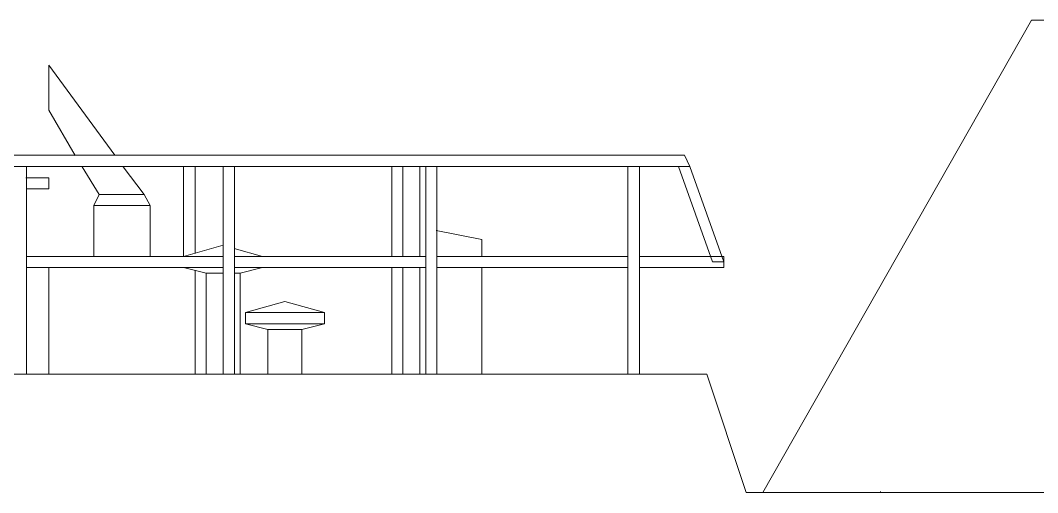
# Model space of a CAD drawing. Header units: millimetres. Extents: x -36433 to 17091, y -3786 to 28324.
# Drawn here: x -27724 to -25710, y 22096 to 23032 of the extents above; entities that cross this region are included whole.
import ezdxf

# ---------------------------------------------------------------- set-up
doc = ezdxf.new("R2010")
doc.units = ezdxf.units.MM

msp = doc.modelspace()

# ---------------------------------------------------------------- linework, layer by layer
at = {"linetype": 'Continuous', "lineweight": 5}
for p, q in [((-25721.5, 23031.7), (-26253.7, 22096.6)), ((-25407.7, 23031.7), (-25721.5, 23031.7))]:
    msp.add_line(p, q, dxfattribs=at)
at = {"color": 7, "linetype": 'Continuous', "lineweight": 0}
for p, q in [((-26253.7, 22096.6), (-25721.5, 23031.7)), ((-25721.5, 23031.7), (-25407.7, 23031.7))]:
    msp.add_line(p, q, dxfattribs=at)
at = {"color": 0, "linetype": 'Continuous', "lineweight": 5}
for p, q in [((-27667.2, 22942.7), (-27536.7, 22764.8)), ((-27667.2, 22853.8), (-27667.2, 22942.7)), ((-27614.8, 22764.2), (-27667.2, 22853.8)), ((-28191, 22764.8), (-26408.9, 22764.8)), ((-26398, 22742.4), (-26408.9, 22764.8)), ((-26398, 22742.4), (-28191, 22742.4)), ((-27711.6, 22742.4), (-27711.6, 22330.6)), ((-27600.9, 22741.7), (-27567.3, 22686.4)), ((-27519.9, 22741.7), (-27478.4, 22686.4)), ((-27400.3, 22563.8), (-27400.3, 22742.4)), ((-27377.6, 22569.8), (-27377.6, 22742.4)), ((-27322.2, 22330.6), (-27322.2, 22742.4)), ((-27299.5, 22742.4), (-27299.5, 22330.6)), ((-26988.1, 22742.4), (-26988.1, 22563.8)), ((-26966.4, 22563.8), (-26966.4, 22742.4)), ((-26932.8, 22742.4), (-26932.8, 22563.8)), ((-26920.9, 22330.6), (-26920.9, 22742.4)), ((-26899.2, 22742.4), (-26899.2, 22330.6)), ((-26520.6, 22742.4), (-26520.6, 22330.6)), ((-26497.9, 22330.6), (-26497.9, 22742.4)), ((-26353.6, 22553.3), (-26420.8, 22742.4)), ((-26330.8, 22553.3), (-26398, 22742.4)), ((-27667.2, 22720), (-27712.6, 22720)), ((-27667.2, 22720), (-27667.2, 22697.6)), ((-27711.6, 22697.6), (-27667.2, 22697.6)), ((-27578.2, 22664.7), (-27567.3, 22686.4)), ((-27567.3, 22686.4), (-27478.4, 22686.4)), ((-27478.4, 22686.4), (-27466.5, 22664.7)), ((-27578.2, 22664.7), (-27578.2, 22563.8)), ((-27466.5, 22664.7), (-27578.2, 22664.7)), ((-27466.5, 22664.7), (-27466.5, 22563.2)), ((-26900.2, 22615.2), (-26810.2, 22597.4)), ((-26810.2, 22597.4), (-26810.2, 22563.8)), ((-27322.2, 22586.2), (-27400.3, 22563.8)), ((-27244.1, 22563.8), (-27300.5, 22579.6)), ((-27322.2, 22563.8), (-27711.6, 22563.8)), ((-26920.9, 22563.8), (-27299.5, 22563.8)), ((-26899.2, 22563.8), (-26520.6, 22563.8)), ((-26497.9, 22563.8), (-26330.8, 22563.8)), ((-26330.8, 22563.8), (-26330.8, 22542.1)), ((-27711.6, 22542.1), (-27322.2, 22542.1)), ((-27667.2, 22330.6), (-27667.2, 22542.1)), ((-27400.3, 22542.1), (-27355.8, 22530.9)), ((-27377.6, 22536.2), (-27377.6, 22330.6)), ((-27299.5, 22542.1), (-26920.9, 22542.1)), ((-27288.6, 22530.9), (-27244.1, 22542.1)), ((-26988.1, 22330.6), (-26988.1, 22542.1)), ((-26966.4, 22330.6), (-26966.4, 22541.4)), ((-26932.8, 22542.1), (-26932.8, 22330.6)), ((-26520.6, 22542.1), (-26899.2, 22542.1)), ((-26810.2, 22542.1), (-26810.2, 22330.6)), ((-26330.8, 22542.1), (-26497.9, 22542.1)), ((-26353.6, 22553.3), (-26330.8, 22553.3)), ((-27355.8, 22530.9), (-27322.2, 22530.9)), ((-27355.8, 22330.6), (-27355.8, 22530.9)), ((-27299.5, 22530.9), (-27288.6, 22530.9)), ((-27288.6, 22530.9), (-27288.6, 22330.6)), ((-27277.7, 22453.1), (-27199.6, 22474.9)), ((-27199.6, 22474.9), (-27121.6, 22453.1)), ((-27277.7, 22430.7), (-27277.7, 22453.1)), ((-27121.6, 22453.1), (-27277.7, 22453.1)), ((-27121.6, 22430.7), (-27121.6, 22453.1)), ((-27277.7, 22430.7), (-27233.3, 22419.5)), ((-27121.6, 22430.7), (-27277.7, 22430.7)), ((-27233.3, 22419.5), (-27166, 22419.5)), ((-27233.3, 22330.6), (-27233.3, 22419.5)), ((-27166, 22419.5), (-27121.6, 22430.7)), ((-27166, 22419.5), (-27166, 22330.6)), ((-26364.4, 22330.6), (-28591.3, 22330.6)), ((-26286.4, 22096.6), (-26364.4, 22330.6)), ((-25095.3, 22096.6), (-26286.4, 22096.6)), ((-26021.5, 22096), (-26020.5, 22098))]:
    msp.add_line(p, q, dxfattribs=at)

doc.saveas('drawing.dxf')
